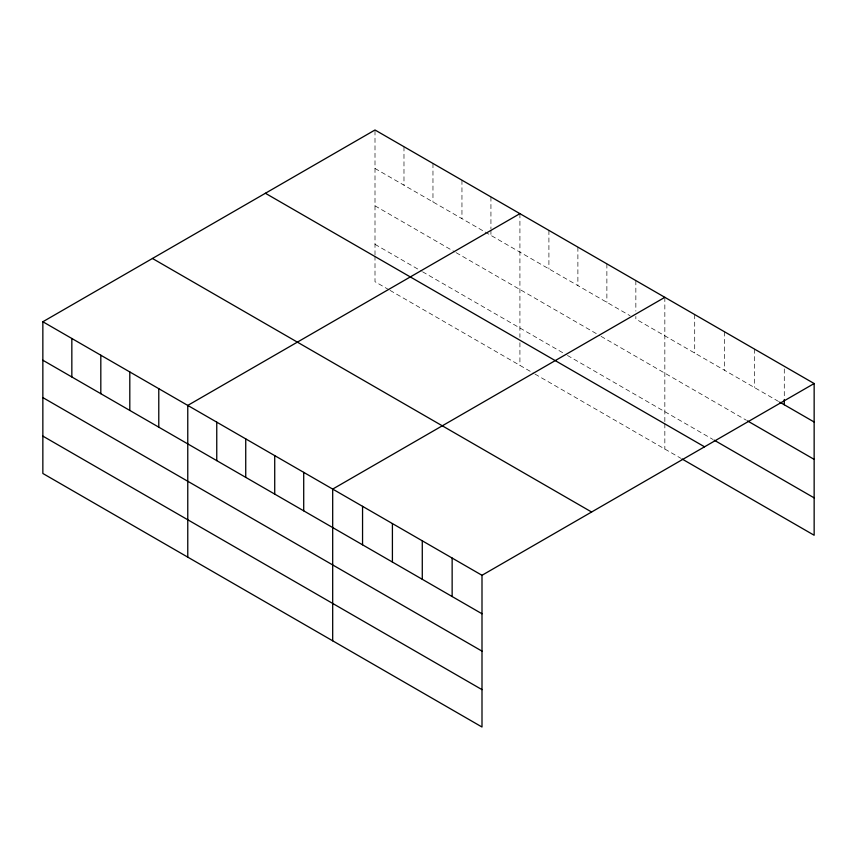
<?xml version="1.0" encoding="UTF-8"?>
<svg xmlns="http://www.w3.org/2000/svg" width="857" height="857" viewBox="0 0 857 857"><rect width="100%" height="100%" fill="white"/><g stroke="black" fill="none" stroke-linecap="round" stroke-linejoin="round"><path stroke-width="0.64" stroke-dasharray="4.29 3.21" d="M375.002 255.011L375.002 129.985M375.002 168.465L483.98 231.379M485.137 232.054L630.056 315.719M778.542 401.451L635.851 319.072L635.851 316.415M375.002 205.83L454.992 252.022M456.16 252.686L599.911 335.687M601.078 336.362L746.383 420.251M375.002 244.341L421.376 271.112M422.533 271.776L566.295 354.777M567.452 355.451L713.078 439.523M388.917 289.741L375.002 281.707L375.002 256.35M390.074 290.405L533.836 373.406M534.993 374.08L680.919 458.324M784.284 368.938L784.284 398.13M754.428 349.045L754.428 387.525M724.561 331.809L724.561 370.278M694.706 314.562L694.706 353.041M664.839 297.325L664.839 422.351M664.839 423.69L664.839 449.047M635.851 280.593L635.851 311.102M606.874 263.86L606.874 302.339M577.886 247.127L577.886 285.595M548.909 230.394L548.909 268.862M519.92 213.65L519.92 337.347M519.92 342.682L519.92 365.371M490.932 196.917L490.932 228.765M490.932 230.094L490.932 235.396M461.955 180.184L461.955 218.664M432.967 163.451L432.967 201.931M403.979 146.718L403.979 185.198"/><path stroke-width="1.29" d="M481.998 651.138L481.998 575.293L42.85 321.75L42.85 473.471L481.998 727.015L481.998 651.138L42.85 397.594M682.065 458.988L814.15 535.25L814.15 383.529L375.002 129.985L42.85 321.75M519.92 213.65L187.769 405.415L187.769 557.146M664.839 297.325L332.687 489.09L332.687 640.811M481.998 575.293L814.15 383.529M779.699 402.115L814.15 422.008M747.529 420.916L814.15 459.373M714.224 440.187L814.15 497.874M265.391 193.264L704.54 446.808M152.46 258.471L591.609 512.015M42.85 360.229L481.998 613.773M42.85 436.106L481.998 689.639M784.284 399.458L784.284 404.761M452.142 558.046L452.142 596.526M422.276 540.81L422.276 579.289M392.41 523.573L392.41 562.053M362.554 506.326L362.554 544.806M303.71 472.357L303.71 510.836M274.722 455.624L274.722 494.103M245.734 438.891L245.734 477.36M216.757 422.158L216.757 460.627M158.781 388.682L158.781 427.161M129.803 371.949L129.803 410.428M100.815 355.216L100.815 393.695M71.838 338.483L71.838 376.962"/></g></svg>
